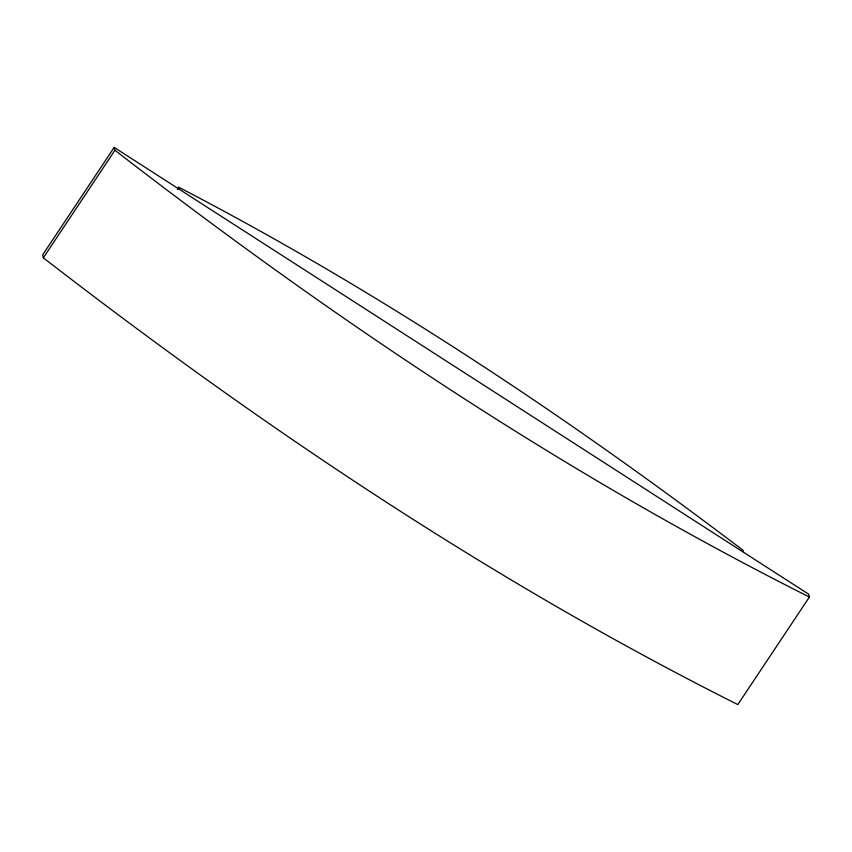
<?xml version="1.0" encoding="UTF-8"?>
<svg xmlns="http://www.w3.org/2000/svg" width="852" height="852" viewBox="0 0 852 852"><rect width="100%" height="100%" fill="white"/><g stroke="black" fill="none" stroke-linecap="round" stroke-linejoin="round"><path stroke-width="1.28" d="M114.189 147.407L42.6 254.972L43.335 257.826C261.234 426.309 491.38 580.84 737.811 704.593L809.4 597.028L808.665 594.174L114.189 147.407L114.924 150.261C332.823 318.744 562.97 473.275 809.4 597.028M43.335 257.826L114.924 150.261M177.312 189.442L178.771 187.248C377.489 290.521 564.727 415.041 743.04 550.254L743.562 552.288M178.771 187.248L179.293 189.282"/></g></svg>
